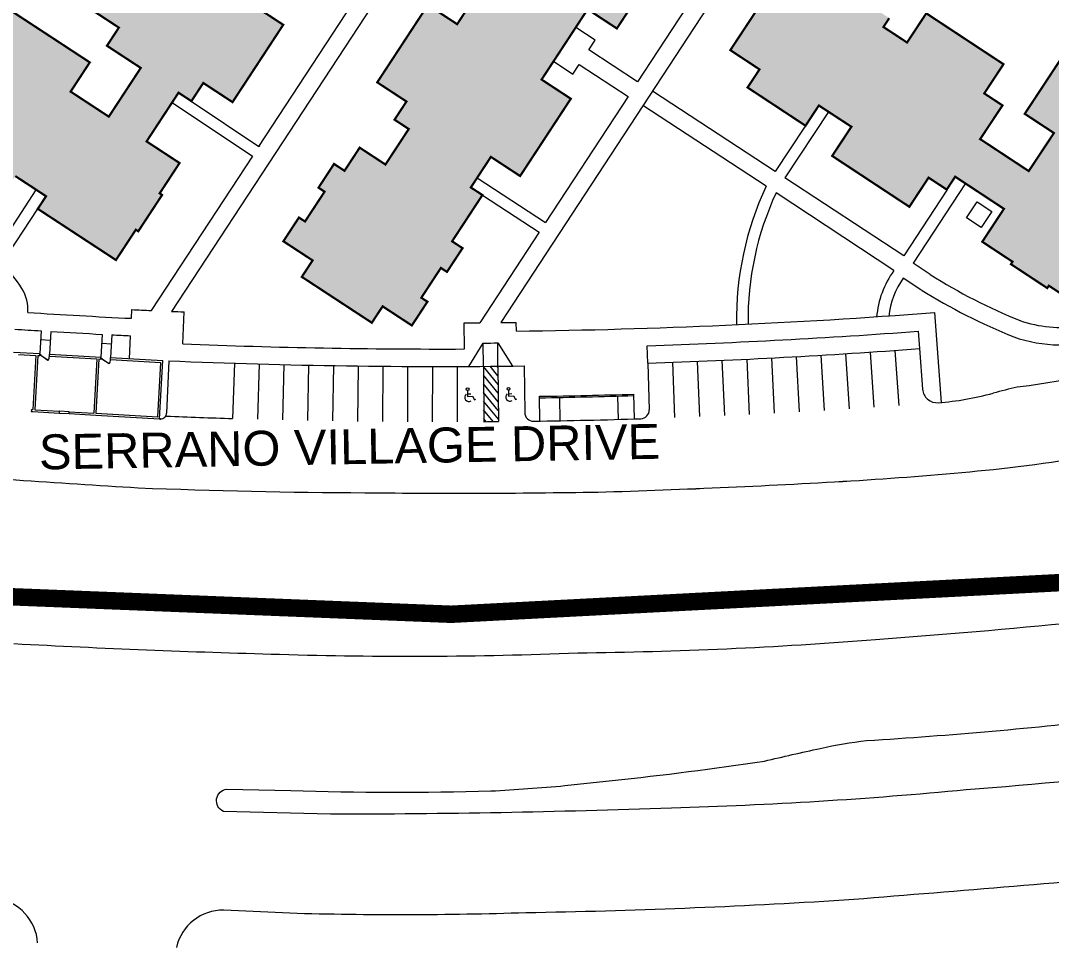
# Model space of a CAD drawing. Header units: feet. Extents: x 6763715 to 6770513, y 1886699 to 1891873.
# Drawn here: x 6766591.1 to 6766945.1, y 1887516.7 to 1887834.9 of the extents above; entities that cross this region are included whole.
import ezdxf

# ---------------------------------------------------------------- set-up
doc = ezdxf.new("R2010")
doc.units = ezdxf.units.FT
doc.header["$LTSCALE"] = 48
doc.header["$MEASUREMENT"] = 0
doc.linetypes.add('PHANTOM2', pattern=[1.25, 0.625, -0.125, 0.125, -0.125, 0.125, -0.125])
doc.layers.get('0').update_dxf_attribs({"lineweight": 0})
for name, color, linetype in [('C-BLDG', 7, 'Continuous'), ('C-CURB', 6, 'Continuous'), ('C-PATHWAY', 7, 'Continuous'), ('C-ROAD-IDEN', 7, 'Continuous')]:
    doc.layers.add(name, color=color, linetype=linetype)
for name, color, linetype, lineweight in [('C-BLDG-HTCH', 253, 'Continuous', 0), ('C-PKNG-STRP', 3, 'Continuous', 0), ('C-PROP', 7, 'PHANTOM2', 0), ('C-ROAD', 5, 'Continuous', 0), ('Handicap signs', 5, 'Continuous', 0), ('L-SITE-WALK', 6, 'Continuous', 0), ('L-SITE-WALL', 32, 'Continuous', 0)]:
    doc.layers.add(name, color=color, linetype=linetype, lineweight=lineweight)
doc.styles.get("Standard").update_dxf_attribs({"font": 'arial.ttf'})

# ---------------------------------------------------------------- blocks, each defined once
blk = doc.blocks.new('HANDI')
for p, q in [((0.001, 0.067), (0.001, 0.001)), ((0.001, 0.028), (0.038, 0.028)), ((0.001, 0.001), (0.058, 0.001)), ((0.058, 0.001), (0.079, -0.041)), ((0.079, -0.041), (0.095, -0.032))]:
    blk.add_line(p, q)
blk.add_circle((0.001, 0.083), 0.0163)
blk.add_arc((0.017, -0.01), 0.0482, 132.075, 299.0546)

msp = doc.modelspace()

# ---------------------------------------------------------------- hatches: boundary and pattern name
at = {"layer": 'C-BLDG-HTCH'}
h = msp.add_hatch(color=256, dxfattribs=at)
h.paths.add_polyline_path([(6766963.42, 1887822.84), (6766953.4, 1887829.44), (6766935.93, 1887802.93), (6766945.95, 1887796.33), (6766937.3, 1887783.26), (6766920.62, 1887794.25), (6766928.29, 1887805.81), (6766922.03, 1887809.94), (6766928.63, 1887819.96), (6766902.12, 1887837.43), (6766895.52, 1887827.41), (6766887.41, 1887832.75), (6766889.41, 1887835.78), (6766866.44, 1887850.92), (6766862.34, 1887844.69), (6766852.32, 1887851.3), (6766834.84, 1887824.79), (6766844.86, 1887818.18), (6766840.76, 1887811.96), (6766860.66, 1887798.84), (6766865.23, 1887805.79), (6766876.41, 1887798.49), (6766869.8, 1887788.47), (6766896.31, 1887771), (6766902.92, 1887781.02), (6766909.14, 1887776.91), (6766912.05, 1887781.33), (6766928.79, 1887770.3), (6766921.34, 1887758.99), (6766931.74, 1887752.14), (6766931.19, 1887751.3), (6766943.65, 1887743.09), (6766944.2, 1887743.92), (6766954.59, 1887737.07), (6766972.26, 1887763.85), (6766967.94, 1887766.7), (6766974.89, 1887777.25), (6766984.91, 1887770.65), (6767002.38, 1887797.15), (6766992.43, 1887803.86), (6766996.52, 1887810.05), (6767001.94, 1887806.48), (6767009.85, 1887818.48), (6767004.43, 1887822.06), (6767008.37, 1887828.04), (6767018.39, 1887821.44), (6767035.86, 1887847.95), (6767025.84, 1887854.55), (6767032.8, 1887865.1), (6767037.12, 1887862.25), (6767054.78, 1887889.04), (6767044.38, 1887895.89), (6767044.93, 1887896.73), (6767032.46, 1887904.94), (6767031.91, 1887904.11), (6767021.51, 1887910.97), (6767014.06, 1887899.67), (6766997.36, 1887910.67), (6767000.27, 1887915.08), (6766994.04, 1887919.19), (6767000.65, 1887929.21), (6766974.14, 1887946.68), (6766967.54, 1887936.66), (6766956.39, 1887944.08), (6766960.97, 1887951.02), (6766941.07, 1887964.14), (6766936.97, 1887957.91), (6766926.95, 1887964.52), (6766909.47, 1887938.01), (6766919.49, 1887931.4), (6766915.39, 1887925.18), (6766938.35, 1887910.04), (6766940.35, 1887913.06), (6766948.46, 1887907.72), (6766941.85, 1887897.7), (6766968.36, 1887880.23), (6766974.97, 1887890.25), (6766980.95, 1887886.3), (6766981.23, 1887886.12), (6766988.83, 1887897.73), (6767005.53, 1887886.72), (6766996.9, 1887873.63), (6766986.88, 1887880.23), (6766969.41, 1887853.72), (6766979.43, 1887847.12), (6766963.49, 1887822.94)])
h.paths.add_polyline_path([(6766862.37, 1887943.39), (6766852.34, 1887949.97), (6766848.64, 1887944.33), (6766824.59, 1887960.09), (6766828.29, 1887965.73), (6766818.26, 1887972.31), (6766823.6, 1887980.47), (6766825.69, 1887979.1), (6766832.41, 1887989.34), (6766830.32, 1887990.71), (6766835.67, 1887998.87), (6766839.25, 1887996.51), (6766849.67, 1888012.4), (6766853.64, 1888009.8), (6766860.53, 1888020.3), (6766850.49, 1888026.88), (6766867.9, 1888053.43), (6766877.93, 1888046.85), (6766893.74, 1888070.96), (6766883.7, 1888077.54), (6766901.11, 1888104.09), (6766911.15, 1888097.52), (6766916.47, 1888105.63), (6766913.44, 1888107.62), (6766928.52, 1888130.63), (6766934.76, 1888126.54), (6766941.34, 1888136.58), (6766967.89, 1888119.17), (6766961.31, 1888109.13), (6766967.55, 1888105.04), (6766959.69, 1888093.06), (6766956.66, 1888095.04), (6766951.45, 1888087.1), (6766947.48, 1888089.7), (6766940.14, 1888078.51), (6766950.18, 1888071.93), (6766932.77, 1888045.38), (6766922.73, 1888051.96), (6766918.6, 1888045.65), (6766923.89, 1888042.18), (6766916.15, 1888030.36), (6766910.85, 1888033.84), (6766906.92, 1888027.84), (6766916.96, 1888021.26), (6766899.55, 1887994.71), (6766889.52, 1888001.29), (6766885.43, 1887995.05), (6766881.28, 1887997.77), (6766873.28, 1887985.56), (6766873.32, 1887985.54), (6766881.4, 1887980.24), (6766876.19, 1887972.3), (6766879.78, 1887969.95), (6766874.44, 1887961.79), (6766872.34, 1887963.16), (6766865.63, 1887952.92), (6766867.72, 1887951.55), (6766862.37, 1887943.39), (6766867.72, 1887951.55)])
h.paths.add_polyline_path([(6766741.53, 1888022.62), (6766751.56, 1888016.04), (6766747.86, 1888010.39), (6766771.91, 1887994.63), (6766775.61, 1888000.27), (6766785.64, 1887993.7), (6766790.99, 1888001.85), (6766788.9, 1888003.22), (6766795.61, 1888013.47), (6766797.7, 1888012.09), (6766803.05, 1888020.25), (6766799.46, 1888022.6), (6766809.88, 1888038.49), (6766805.9, 1888041.1), (6766812.79, 1888051.59), (6766822.82, 1888045.01), (6766840.23, 1888071.57), (6766830.19, 1888078.15), (6766846, 1888102.26), (6766856.04, 1888095.68), (6766873.44, 1888122.23), (6766863.41, 1888128.81), (6766868.73, 1888136.93), (6766871.76, 1888134.94), (6766886.84, 1888157.95), (6766880.61, 1888162.04), (6766887.19, 1888172.08), (6766860.63, 1888189.48), (6766854.05, 1888179.45), (6766847.82, 1888183.54), (6766839.96, 1888171.55), (6766842.99, 1888169.56), (6766837.78, 1888161.62), (6766841.75, 1888159.01), (6766834.42, 1888147.82), (6766824.38, 1888154.4), (6766806.97, 1888127.84), (6766817.01, 1888121.27), (6766812.88, 1888114.96), (6766807.58, 1888118.43), (6766799.83, 1888106.62), (6766805.13, 1888103.15), (6766801.2, 1888097.15), (6766791.16, 1888103.73), (6766773.76, 1888077.18), (6766783.79, 1888070.6), (6766779.7, 1888064.36), (6766783.85, 1888061.64), (6766775.85, 1888049.44), (6766775.82, 1888049.46), (6766767.73, 1888054.76), (6766762.52, 1888046.82), (6766758.93, 1888049.17), (6766753.59, 1888041.01), (6766755.68, 1888039.64), (6766748.96, 1888029.4), (6766746.87, 1888030.77), (6766741.53, 1888022.62), (6766746.87, 1888030.77)])
h.paths.add_polyline_path([(6766800.47, 1887926.03), (6766793.89, 1887916), (6766787.66, 1887920.08), (6766779.8, 1887908.1), (6766782.83, 1887906.11), (6766777.62, 1887898.16), (6766781.59, 1887895.56), (6766774.25, 1887884.37), (6766764.22, 1887890.95), (6766746.81, 1887864.39), (6766756.85, 1887857.81), (6766752.71, 1887851.51), (6766749.58, 1887853.56), (6766741.83, 1887841.75), (6766744.97, 1887839.69), (6766741.04, 1887833.7), (6766731, 1887840.28), (6766713.6, 1887813.73), (6766723.63, 1887807.15), (6766719.54, 1887800.91), (6766724.42, 1887797.71), (6766716.42, 1887785.51), (6766707.57, 1887791.31), (6766702.36, 1887783.36), (6766698.77, 1887785.72), (6766693.43, 1887777.56), (6766695.52, 1887776.19), (6766688.8, 1887765.95), (6766686.71, 1887767.32), (6766681.37, 1887759.16), (6766691.4, 1887752.59), (6766687.7, 1887746.94), (6766711.74, 1887731.18), (6766715.45, 1887736.82), (6766725.48, 1887730.24), (6766730.83, 1887738.4), (6766728.74, 1887739.77), (6766735.45, 1887750.01), (6766737.54, 1887748.64), (6766742.89, 1887756.8), (6766739.3, 1887759.15), (6766749.72, 1887775.04), (6766745.74, 1887777.64), (6766752.62, 1887788.14), (6766762.66, 1887781.56), (6766780.07, 1887808.11), (6766770.03, 1887814.69), (6766785.84, 1887838.81), (6766795.88, 1887832.23), (6766813.28, 1887858.78), (6766803.25, 1887865.36), (6766808.57, 1887873.48), (6766811.6, 1887871.49), (6766826.68, 1887894.5), (6766820.45, 1887898.59), (6766827.02, 1887908.62)])
h.paths.add_polyline_path([(6766610.33, 1888050.68), (6766603.76, 1888040.64), (6766597.52, 1888044.73), (6766589.66, 1888032.74), (6766592.33, 1888030.99), (6766587.13, 1888023.05), (6766591.46, 1888020.21), (6766584.12, 1888009.01), (6766574.08, 1888015.59), (6766556.67, 1887989.04), (6766566.71, 1887982.46), (6766558.49, 1887969.92), (6766548.45, 1887976.5), (6766531.04, 1887949.94), (6766541.08, 1887943.36), (6766532.86, 1887930.82), (6766522.82, 1887937.4), (6766505.41, 1887910.85), (6766515.45, 1887904.27), (6766511.36, 1887898.03), (6766515.78, 1887895.13), (6766504.81, 1887878.41), (6766493.49, 1887885.83), (6766486.66, 1887875.41), (6766485.83, 1887875.95), (6766477.64, 1887863.47), (6766478.48, 1887862.92), (6766471.66, 1887852.51), (6766498.48, 1887834.91), (6766501.32, 1887839.24), (6766511.89, 1887832.32), (6766505.31, 1887822.28), (6766531.86, 1887804.87), (6766538.44, 1887814.91), (6766544.75, 1887810.77), (6766542.6, 1887807.5), (6766554.62, 1887799.62), (6766556.77, 1887802.89), (6766562.76, 1887798.96), (6766556.18, 1887788.93), (6766582.74, 1887771.52), (6766589.31, 1887781.56), (6766599.88, 1887774.63), (6766597.04, 1887770.3), (6766623.88, 1887752.72), (6766630.71, 1887763.13), (6766631.54, 1887762.58), (6766639.73, 1887775.06), (6766638.89, 1887775.61), (6766645.72, 1887786.03), (6766634.4, 1887793.45), (6766645.37, 1887810.18), (6766649.79, 1887807.28), (6766653.87, 1887813.52), (6766663.91, 1887806.94), (6766681.32, 1887833.49), (6766671.28, 1887840.07), (6766679.51, 1887852.62), (6766689.54, 1887846.04), (6766706.95, 1887872.59), (6766696.91, 1887879.17), (6766705.14, 1887891.71), (6766715.17, 1887885.14), (6766732.58, 1887911.69), (6766722.54, 1887918.27), (6766729.88, 1887929.46), (6766734.21, 1887926.62), (6766739.42, 1887934.57), (6766742.09, 1887932.81), (6766749.95, 1887944.8), (6766743.71, 1887948.89), (6766750.29, 1887958.93), (6766723.74, 1887976.33), (6766717.16, 1887966.3), (6766710.92, 1887970.39), (6766695.84, 1887947.38), (6766698.87, 1887945.39), (6766693.55, 1887937.27), (6766683.52, 1887943.85), (6766666.11, 1887917.3), (6766676.14, 1887910.72), (6766667.92, 1887898.18), (6766657.88, 1887904.76), (6766640.48, 1887878.2), (6766650.51, 1887871.62), (6766642.29, 1887859.08), (6766632.25, 1887865.66), (6766614.85, 1887839.1), (6766624.88, 1887832.53), (6766620.79, 1887826.29), (6766632.4, 1887818.68), (6766621.43, 1887801.95), (6766608.32, 1887810.55), (6766614.9, 1887820.59), (6766588.35, 1887837.99), (6766581.77, 1887827.96), (6766557.45, 1887843.9), (6766564.03, 1887853.94), (6766537.47, 1887871.34), (6766530.89, 1887861.31), (6766517.78, 1887869.9), (6766528.75, 1887886.63), (6766540.35, 1887879.02), (6766544.44, 1887885.26), (6766554.48, 1887878.68), (6766571.88, 1887905.23), (6766561.85, 1887911.81), (6766570.07, 1887924.36), (6766580.11, 1887917.78), (6766597.51, 1887944.33), (6766587.48, 1887950.91), (6766595.7, 1887963.46), (6766605.74, 1887956.88), (6766623.15, 1887983.43), (6766613.11, 1887990.01), (6766618.43, 1887998.13), (6766621.46, 1887996.14), (6766636.55, 1888019.15), (6766630.31, 1888023.23), (6766636.89, 1888033.27)])
at = {"layer": 'C-PKNG-STRP'}
h = msp.add_hatch(dxfattribs=at)
h.set_pattern_fill('ANSI31', color=256, scale=15, angle=264.4408, style=0)
h.set_pattern_definition([(309.440833, (6762138.9896, 1886757.5253), (1.4480269, 1.191152), [])])
h.paths.add_polyline_path([(6766752.66, 1887700.29, 0.00001), (6766750.14, 1887700.27), (6766750.16, 1887697.21, 0.000282), (6766752.69, 1887697.23)])
h.paths.add_polyline_path([(6766755.18, 1887700.3, 0.00001), (6766752.66, 1887700.29), (6766752.69, 1887697.23, 0.000282), (6766755.21, 1887697.25)])
h.paths.add_polyline_path([(6766752.53, 1887716.22, -0.000282), (6766750.03, 1887716.21), (6766750.14, 1887700.27, -0.00001), (6766752.66, 1887700.29)])
h.paths.add_polyline_path([(6766755.03, 1887716.25, -0.000282), (6766752.53, 1887716.22), (6766752.66, 1887700.29, -0.00001), (6766755.18, 1887700.3)])

# ---------------------------------------------------------------- linework, layer by layer
at = {"layer": 'C-BLDG', "const_width": 0.75}
for points in [[(6766744.97, 1887839.69), (6766741.04, 1887833.7), (6766731, 1887840.28), (6766713.6, 1887813.73), (6766723.63, 1887807.15), (6766719.54, 1887800.91), (6766724.42, 1887797.71), (6766716.42, 1887785.51), (6766707.57, 1887791.31), (6766702.36, 1887783.36), (6766698.77, 1887785.72), (6766693.43, 1887777.56), (6766695.52, 1887776.19), (6766688.8, 1887765.95), (6766686.71, 1887767.32), (6766681.37, 1887759.16), (6766691.4, 1887752.59), (6766687.7, 1887746.94), (6766711.74, 1887731.18), (6766715.45, 1887736.82), (6766725.48, 1887730.24), (6766730.83, 1887738.4), (6766728.74, 1887739.77), (6766735.45, 1887750.01), (6766737.54, 1887748.64), (6766742.89, 1887756.8), (6766739.3, 1887759.15), (6766749.72, 1887775.04), (6766745.74, 1887777.64), (6766752.62, 1887788.14), (6766762.66, 1887781.56), (6766780.07, 1887808.11), (6766770.03, 1887814.69), (6766785.84, 1887838.81), (6766795.88, 1887832.23), (6766813.28, 1887858.78)], [(6766852.32, 1887851.3), (6766834.84, 1887824.79), (6766844.86, 1887818.18), (6766840.76, 1887811.96), (6766860.66, 1887798.84), (6766865.23, 1887805.79), (6766876.41, 1887798.49), (6766869.8, 1887788.47), (6766896.31, 1887771), (6766902.92, 1887781.02), (6766909.14, 1887776.91), (6766912.05, 1887781.33), (6766928.79, 1887770.3), (6766921.34, 1887758.99), (6766931.74, 1887752.14), (6766931.19, 1887751.3), (6766943.65, 1887743.09), (6766944.2, 1887743.92), (6766954.59, 1887737.07)], [(6766589.31, 1887781.56), (6766599.88, 1887774.63), (6766597.04, 1887770.3), (6766623.88, 1887752.72), (6766630.71, 1887763.13), (6766631.54, 1887762.58), (6766639.73, 1887775.06), (6766638.89, 1887775.61), (6766645.72, 1887786.03), (6766634.4, 1887793.45), (6766645.37, 1887810.18), (6766649.79, 1887807.28), (6766653.87, 1887813.52), (6766663.91, 1887806.94), (6766681.32, 1887833.49), (6766671.28, 1887840.07)], [(6766614.85, 1887839.1), (6766624.88, 1887832.53), (6766620.79, 1887826.29), (6766632.4, 1887818.68), (6766621.43, 1887801.95), (6766608.32, 1887810.55), (6766614.9, 1887820.59), (6766588.35, 1887837.99)], [(6766953.4, 1887829.44), (6766935.93, 1887802.93), (6766945.95, 1887796.33), (6766937.3, 1887783.26), (6766920.62, 1887794.25), (6766928.29, 1887805.81), (6766922.03, 1887809.94), (6766928.63, 1887819.96), (6766902.12, 1887837.43), (6766895.52, 1887827.41), (6766887.41, 1887832.75), (6766889.41, 1887835.78)]]:
    msp.add_lwpolyline(points, dxfattribs=at)
at = {"layer": 'C-CURB'}
msp.add_arc((6766735.02, 1889932.16), 2236, 267.53609, 267.54344, dxfattribs=at)
at = {"layer": 'C-PATHWAY'}
msp.add_line((6766673.12, 1887791.97), (6766672.99, 1887791.76), dxfattribs=at)
at = {"layer": 'C-PKNG-STRP'}
for p, q in [((6766865.91, 1887720.02), (6766867.03, 1887701.06)), ((6766874.39, 1887720.54), (6766875.59, 1887701.58)), ((6766882.87, 1887721.09), (6766884.14, 1887702.14)), ((6766891.35, 1887721.68), (6766892.69, 1887702.72)), ((6766664.55, 1887717.28), (6766663.94, 1887698.29)), ((6766673.04, 1887717.02), (6766672.51, 1887698.03)), ((6766681.54, 1887716.8), (6766681.08, 1887697.81)), ((6766690.04, 1887716.61), (6766689.65, 1887697.62)), ((6766698.54, 1887716.46), (6766698.22, 1887697.46)), ((6766707.04, 1887716.33), (6766706.8, 1887697.33)), ((6766715.54, 1887716.24), (6766715.37, 1887697.24)), ((6766724.04, 1887716.18), (6766723.94, 1887697.18)), ((6766732.54, 1887716.16), (6766732.51, 1887697.16)), ((6766741.03, 1887716.16), (6766741.09, 1887697.16)), ((6766750.03, 1887716.21), (6766750.16, 1887697.21)), ((6766755.03, 1887716.25), (6766755.21, 1887697.25)), ((6766814.99, 1887717.6), (6766815.68, 1887698.61)), ((6766823.48, 1887717.92), (6766824.24, 1887698.94)), ((6766831.97, 1887718.28), (6766832.8, 1887699.3)), ((6766840.46, 1887718.67), (6766841.36, 1887699.69)), ((6766848.95, 1887719.09), (6766849.92, 1887700.11)), ((6766857.43, 1887719.54), (6766858.48, 1887700.57))]:
    msp.add_line(p, q, dxfattribs=at)
for start, end in [(267.59474, 268.17758), (270.38823, 270.51751)]:
    msp.add_arc((6766735.02, 1889932.16), 2235, start, end, dxfattribs=at)
at = {"layer": 'C-PROP', "ltscale": 0.02, "const_width": 6, "elevation": -178.8}
msp.add_lwpolyline([(6769012.67, 1888295.37, 0.136105), (6767938.83, 1887977.76, -0.282387), (6765535.01, 1887963.21), (6765125.2, 1887960.53), (6765008.26, 1888061.18), (6763829.05, 1890965.33), (6763828.78, 1890985.96), (6763983.43, 1891051.43), (6764153.83, 1890819.55), (6764199.85, 1890842), (6764151.8, 1891122.84, -0.016472), (6764351.86, 1891197.56, -0.000343), (6765614.04, 1891619.04, -0.151573), (6766084.72, 1891639.02, -0.00004), (6767109.8, 1891365.37), (6767424.22, 1891242.17)], format="xyb", dxfattribs=at)
at = {"layer": 'C-ROAD', "lineweight": 0}
for p, q in [((6766899.82, 1887722.29), (6766900.86, 1887708.34)), ((6766642.02, 1887718.11), (6766641.26, 1887700.12)), ((6766764.03, 1887716.35), (6766764.24, 1887700.35)), ((6766806.5, 1887717.31), (6766807.02, 1887701.32)), ((6766937.5, 1887709.56), (6766933.32, 1887709.08)), ((6766953.85, 1887712.21), (6766937.5, 1887709.56))]:
    msp.add_line(p, q, dxfattribs=at)
at = {"layer": 'C-ROAD'}
for points in [[(6768146.83, 1887978.23, 0.003819), (6768081.7, 1887943.63), (6768052.46, 1887927), (6768025.37, 1887911.99), (6767947.55, 1887863.22, 0.020551), (6767870.66, 1887820.02, -0.018723), (6767767.57, 1887766.98, -0.00775), (6767700.94, 1887735.72, -0.005941), (6767640.13, 1887710.19, -0.029337), (6767567.18, 1887681.49, -0.001631), (6767500.69, 1887657.32, -0.000883), (6767440.43, 1887637.95, -0.015716), (6767375.88, 1887618.74, -0.017758), (6767310.57, 1887601.4, -0.009569), (6767263.18, 1887589.83), (6767230.99, 1887583.04, -0.018923), (6767103.83, 1887558.9, -0.012774), (6766983.76, 1887542.05, -0.001893), (6766873.81, 1887532.87, -0.011274), (6766764.64, 1887528.55, -0.014834), (6766683.58, 1887528.39), (6766660.92, 1887529.49, -1.466527)], [(6768146.83, 1887978.23, 0.003819), (6768081.7, 1887943.63), (6768052.46, 1887927), (6768025.37, 1887911.99), (6767947.55, 1887863.22, 0.020551), (6767870.66, 1887820.02, -0.018723), (6767767.57, 1887766.98, -0.00775), (6767700.94, 1887735.72, -0.005941), (6767640.13, 1887710.19, -0.029337), (6767567.18, 1887681.49, -0.001631), (6767500.69, 1887657.32, -0.000883), (6767440.43, 1887637.95, -0.015716), (6767375.88, 1887618.74, -0.017758), (6767310.57, 1887601.4, -0.009569), (6767263.18, 1887589.83), (6767230.99, 1887583.04, -0.018923), (6767103.83, 1887558.9, -0.012774), (6766983.76, 1887542.05, -0.001893), (6766873.81, 1887532.87, -0.011274), (6766764.64, 1887528.55, -0.014834), (6766683.58, 1887528.39), (6766660.92, 1887529.49, -1.466527)], [(6768146.83, 1887978.23, 0.003819), (6768081.7, 1887943.63), (6768052.46, 1887927), (6768025.37, 1887911.99), (6767947.55, 1887863.22, 0.020551), (6767870.66, 1887820.02, -0.018723), (6767767.57, 1887766.98, -0.00775), (6767700.94, 1887735.72, -0.005941), (6767640.13, 1887710.19, -0.029337), (6767567.18, 1887681.49, -0.001631), (6767500.69, 1887657.32, -0.000883), (6767440.43, 1887637.95, -0.015716), (6767375.88, 1887618.74, -0.017758), (6767310.57, 1887601.4, -0.009569), (6767263.18, 1887589.83), (6767230.99, 1887583.04, -0.018923), (6767103.83, 1887558.9, -0.012774), (6766983.76, 1887542.05, -0.001893), (6766873.81, 1887532.87, -0.011274), (6766764.64, 1887528.55, -0.014834), (6766683.58, 1887528.39), (6766660.92, 1887529.49, -1.466527)], [(6767605.01, 1887790.42), (6767591.45, 1887784.87), (6767575.87, 1887778.5), (6767560.39, 1887772.38), (6767536.05, 1887763.64), (6767519.96, 1887757.51), (6767502.64, 1887751.23), (6767486.42, 1887746.14, -0.011673), (6767413.06, 1887721.22, -0.008783), (6767318, 1887694.08, -0.008942), (6767255.7, 1887678.41), (6767231.92, 1887673.18, -0.004363), (6767138.45, 1887654.06, -0.012127), (6767022.46, 1887635.91, -0.012934), (6766884.73, 1887622.36, -0.017781), (6766782.47, 1887617.74, -0.017847), (6766680, 1887617.24, -0.006845), (6766588.82, 1887620.91, -0.008307)], [(6766547.59, 1887680.07, 0.001971), (6766631.55, 1887674.51, 0.008864), (6766709.38, 1887672.82, 0.007242), (6766792.09, 1887673.11, 0.00778), (6766881.87, 1887677.23, 0.007216), (6766925.17, 1887680.8, 0.029159), (6766970.45, 1887688.13, -0.010724)], [(6767059.9, 1887586.48, -0.014771), (6766915.84, 1887570.76, -0.0168), (6766814.62, 1887564.55, -0.009262), (6766697.57, 1887562.42), (6766660.8, 1887563.39, -0.762571), (6766661.95, 1887571.05), (6766683.92, 1887570.58, 0.015129), (6766752.65, 1887570.4, 0.008364), (6766778.06, 1887572.25), (6766794.28, 1887573.98, 0.011088), (6766846.53, 1887580.69, -0.003193), (6766865.73, 1887585.02, -0.026411), (6766881.64, 1887587.71, 0.013511), (6766967.75, 1887595.38, 0.012966)], [(6766660.92, 1887529.49, 0.354237), (6766644.63, 1887516.7, 3.757536)]]:
    msp.add_lwpolyline(points, format="xyb", dxfattribs=at)
at = {"layer": 'C-ROAD', "lineweight": 0}
for centre, radius, start, end in [((6766735.02, 1889932.16), 2216, 271.84857, 274.26496), ((6766735.02, 1889932.16), 2216, 267.59474, 270.75021), ((6766978.02, 1887514.14), 200, 102.9144, 105.3576), ((6766905.85, 1887708.71), 5, 184.265, 274.3934), ((6766898.57, 1887803.43), 100, 274.3934, 285.3576), ((6766639.27, 1887700.21), 2, 267.5434, 357.5947), ((6766767.24, 1887700.39), 3, 180.7502, 270.8272), ((6766804.02, 1887701.22), 3, 271.7716, 1.8486), ((6766735.02, 1889932.16), 2235, 270.82722, 271.77156), ((6766885.03, 1888072.32), 393.57, 275.854, 282.5349), ((6766779.86, 1889179.16), 1505.39, 273.88535, 275.53902), ((6767294.39, 1898324.84), 10670.94, 265.986873, 266.438705), ((6766704.61, 1890560.01), 2888.22, 271.73563, 273.51864), ((6766717.95, 1889868.46), 2195.65, 267.7448, 269.77623), ((6766740.83, 1890528.03), 2855.38, 269.36896, 271.02869), ((6766580.34, 1887517.06), 16.7, 4.0011, 81.3756)]:
    msp.add_arc(centre, radius, start, end, dxfattribs=at)
at = {"layer": 'L-SITE-WALK', "lineweight": 0}
for p, q in [((6766867.32, 1887901.09), (6766755.99, 1887731.26)), ((6766836.63, 1887865.21), (6766803, 1887813.91)), ((6766788.46, 1887828.22), (6766781.77, 1887832.6)), ((6766786.27, 1887824.87), (6766788.46, 1887828.22)), ((6766803, 1887813.91), (6766786.27, 1887824.87)), ((6766774.14, 1887820.97), (6766780.79, 1887816.51)), ((6766780.79, 1887816.51), (6766782.98, 1887819.86)), ((6766782.98, 1887819.86), (6766799.71, 1887808.89)), ((6766799.71, 1887808.89), (6766771.36, 1887765.65)), ((6766747.94, 1887781), (6766771.36, 1887765.65)), ((6766749.72, 1887775.05), (6766769.17, 1887762.3)), ((6766890.99, 1887749.09), (6766850.54, 1887775.77)), ((6766769.17, 1887762.3), (6766748.78, 1887731.2)), ((6766900.3, 1887742.49), (6766894.21, 1887746.5)), ((6766629.19, 1887732.7), (6766629.33, 1887735.7)), ((6766646.81, 1887723.92), (6766647.25, 1887734.91)), ((6766904.91, 1887734.71), (6766907.22, 1887703.8)), ((6766743.51, 1887722.17), (6766743.48, 1887731.17)), ((6766761.39, 1887728.31), (6766761.36, 1887731.31)), ((6766598.2, 1887728.4), (6766597.76, 1887720.58)), ((6766601.52, 1887728.2), (6766601.08, 1887720.39)), ((6766619.16, 1887727.2), (6766618.72, 1887719.4)), ((6766622.49, 1887727.03), (6766622.05, 1887719.21)), ((6766628.52, 1887718.84), (6766628.9, 1887726.71)), ((6766899.37, 1887728.28), (6766899.82, 1887722.29)), ((6766598.01, 1887725.4), (6766601.34, 1887725.2)), ((6766618.98, 1887724.2), (6766622.31, 1887724)), ((6766745.03, 1887716.18), (6766749.97, 1887724.21)), ((6766750.03, 1887716.21), (6766749.97, 1887724.21)), ((6766755.03, 1887716.25), (6766754.97, 1887724.25)), ((6766754.97, 1887724.25), (6766760.03, 1887716.3)), ((6766806.5, 1887717.31), (6766806.31, 1887723.31)), ((6766769.45, 1887697.42), (6766769.32, 1887705.92)), ((6766776.45, 1887697.54), (6766776.31, 1887705.54)), ((6766796.45, 1887698), (6766796.23, 1887706)), ((6766801.95, 1887698.16), (6766801.69, 1887706.65))]:
    msp.add_line(p, q, dxfattribs=at)
at = {"layer": 'L-SITE-WALK', "lineweight": 0, "flags": 128}
for points in [[(6766649.76, 1887807.25), (6766672.99, 1887791.76), (6766751.03, 1887910.81), (6766727.69, 1887926.12)], [(6766741.83, 1887841.75), (6766735.14, 1887846.14), (6766737.32, 1887849.46), (6766723.8, 1887858.33), (6766643.01, 1887735.08)], [(6766643.17, 1887806.83), (6766670.8, 1887788.41), (6766636.03, 1887735.38)]]:
    msp.add_lwpolyline(points, dxfattribs=at)
at = {"layer": 'L-SITE-WALK', "lineweight": 0}
for points in [[(6766850.24, 1887783.14), (6766808.11, 1887810.76)], [(6766847.09, 1887778.03), (6766804.82, 1887805.74)], [(6766865.19, 1887805.81), (6766850.24, 1887783.14)], [(6766868.53, 1887803.61), (6766853.59, 1887780.94)], [(6766894.45, 1887754.15), (6766853.58, 1887780.94)], [(6766909.21, 1887776.67), (6766894.45, 1887754.15)], [(6766915.46, 1887778.9), (6766897.58, 1887751.64)], [(6766903.5, 1887747.76), (6766897.58, 1887751.64)]]:
    msp.add_lwpolyline(points, dxfattribs=at)
at = {"layer": 'L-SITE-WALK', "lineweight": 0, "flags": 128}
for points in [[(6766532.5, 1887769.51, 0.09134), (6766563.15, 1887760.72, -0.13225), (6766581.46, 1887753.83), (6766596.53, 1887776.81)], [(6766593.63, 1887734.7, 0.15501), (6766591.59, 1887742.93, 0.071725), (6766584.61, 1887751.32), (6766597.04, 1887770.3)]]:
    msp.add_lwpolyline(points, format="xyb", dxfattribs=at)
at = {"layer": 'L-SITE-WALK', "lineweight": 0}
for points in [[(6766847.09, 1887778.03, 0.113092), (6766836.95, 1887730.62)], [(6766850.54, 1887775.77, 0.113108), (6766840.94, 1887730.8)], [(6766890.99, 1887749.09, 0.138721), (6766885.08, 1887733.1)], [(6766894.21, 1887746.5, 0.131481), (6766889.24, 1887733.35)]]:
    msp.add_lwpolyline(points, format="xyb", dxfattribs=at)
at = {"layer": 'L-SITE-WALK', "lineweight": 0, "flags": 128}
msp.add_lwpolyline([(6766919.62, 1887772.75), (6766924.63, 1887769.44), (6766920.96, 1887763.88), (6766915.95, 1887767.18)], close=True, dxfattribs=at)
at = {"layer": 'L-SITE-WALK', "lineweight": 0}
for centre, radius, start, end in [((6767005.33, 1887907.86), 189.74, 237.5386, 248.0175), ((6767012.85, 1887924.7), 214.17, 238.3051, 247.8655), ((6766948.66, 1887774.6), 51.03, 251.1266, 321.0464), ((6766735.02, 1889932.16), 2202, 266.31853, 267.24518), ((6766735.02, 1889932.16), 2199, 267.24518, 267.41998), ((6766735.02, 1889932.16), 2199, 267.60191, 267.71262), ((6766735.02, 1889932.16), 2204, 270.68557, 274.42094), ((6766735.02, 1889932.16), 2201, 270.22016, 270.3581), ((6766735.02, 1889932.16), 2201, 270.54583, 270.68557), ((6766948.65, 1887774.6), 45.04, 251.4211, 277.7237), ((6766735.02, 1889932.16), 2208, 266.21311, 266.4473), ((6766735.02, 1889932.16), 2208, 266.53379, 266.99223), ((6766735.02, 1889932.16), 2208, 267.07873, 267.24518), ((6766735.02, 1889932.16), 2210, 271.84857, 274.26496), ((6766735.02, 1889932.16), 2210, 267.71262, 270.22016), ((6766735.02, 1889932.16), 2208, 270.388, 270.51774), ((6766735.02, 1889932.16), 2226.5, 270.88281, 271.71597), ((6766735.02, 1889932.16), 2227, 270.88281, 271.71597)]:
    msp.add_arc(centre, radius, start, end, dxfattribs=at)
at = {"layer": 'L-SITE-WALL'}
for p, q in [((6766588.75, 1887721.09), (6766597.76, 1887720.58)), ((6766590.4, 1887720.33), (6766596.39, 1887719.99)), ((6766596.39, 1887719.99), (6766595.33, 1887701.35)), ((6766597.05, 1887719.95), (6766596, 1887701.32)), ((6766597.05, 1887719.95), (6766597.72, 1887719.91)), ((6766597.72, 1887719.91), (6766597.76, 1887720.58)), ((6766601.05, 1887719.73), (6766601.08, 1887720.39)), ((6766601.05, 1887719.73), (6766617.35, 1887718.81)), ((6766601.08, 1887720.39), (6766618.72, 1887719.4)), ((6766617.35, 1887718.81), (6766616.3, 1887700.17)), ((6766618.02, 1887718.77), (6766616.97, 1887700.13)), ((6766618.02, 1887718.77), (6766618.68, 1887718.73)), ((6766618.02, 1887718.77), (6766618.68, 1887718.73)), ((6766618.68, 1887718.73), (6766618.72, 1887719.4)), ((6766622.01, 1887718.54), (6766622.05, 1887719.21)), ((6766622.01, 1887718.54), (6766639.32, 1887717.56)), ((6766622.05, 1887719.21), (6766640.02, 1887718.19)), ((6766638.27, 1887698.93), (6766639.32, 1887717.56)), ((6766638.89, 1887698.22), (6766640.02, 1887718.19)), ((6766594.83, 1887701.38), (6766594.8, 1887700.72)), ((6766594.8, 1887700.72), (6766595.28, 1887700.69)), ((6766594.83, 1887701.38), (6766595.33, 1887701.35)), ((6766595.3, 1887700.69), (6766604.45, 1887700.17)), ((6766596, 1887701.32), (6766604.49, 1887700.84)), ((6766604.45, 1887700.17), (6766604.49, 1887700.84)), ((6766604.45, 1887700.17), (6766607.78, 1887699.98)), ((6766607.81, 1887700.65), (6766604.49, 1887700.84)), ((6766607.78, 1887699.98), (6766607.81, 1887700.65)), ((6766607.78, 1887699.98), (6766616.93, 1887699.47)), ((6766607.81, 1887700.65), (6766616.3, 1887700.17)), ((6766616.93, 1887699.47), (6766638.89, 1887698.22)), ((6766616.97, 1887700.13), (6766638.27, 1887698.93))]:
    msp.add_line(p, q, dxfattribs=at)
at = {"layer": 'L-SITE-WALL', "lineweight": 0, "flags": 128}
for points in [[(6766598.05, 1887719.9), (6766597.72, 1887719.91), (6766597.74, 1887720.25), (6766598.07, 1887720.23)], [(6766600.53, 1887718.21), (6766598.05, 1887719.9), (6766598.14, 1887720.01), (6766600.62, 1887718.33)], [(6766619.02, 1887718.71), (6766618.68, 1887718.73), (6766618.7, 1887719.06), (6766619.04, 1887719.04)], [(6766621.5, 1887717.02), (6766619.02, 1887718.71), (6766619.1, 1887718.83), (6766621.58, 1887717.14)]]:
    msp.add_lwpolyline(points, close=True, dxfattribs=at)
at = {"layer": 'L-SITE-WALL'}
for centre in [(6766597.93, 1887719.92), (6766618.9, 1887718.73)]:
    msp.add_arc(centre, 3.12, 329.3311, 356.4709, dxfattribs=at)

# ---------------------------------------------------------------- block references
at = {"layer": 'C-PKNG-STRP', "xscale": 30.00000000000486, "yscale": 30.00000000000486, "zscale": 30.00000000000486, "rotation": 0.7493633021526882}
msp.add_blockref('HANDI', (6766758.68, 1887705.99), dxfattribs=at)
at = {"layer": 'Handicap signs', "xscale": 29.99999999999915, "yscale": 29.99999999999915, "zscale": 29.99999999999915, "rotation": 0.3873862883378495}
msp.add_blockref('HANDI', (6766744.61, 1887705.88), dxfattribs=at)

# ---------------------------------------------------------------- texts
at = {"layer": 'C-ROAD-IDEN'}
msp.add_text('SERRANO VILLAGE DRIVE', height=12, rotation=1, dxfattribs=at).set_placement((6766597.56, 1887680.77, -1523))

doc.saveas('drawing.dxf')
